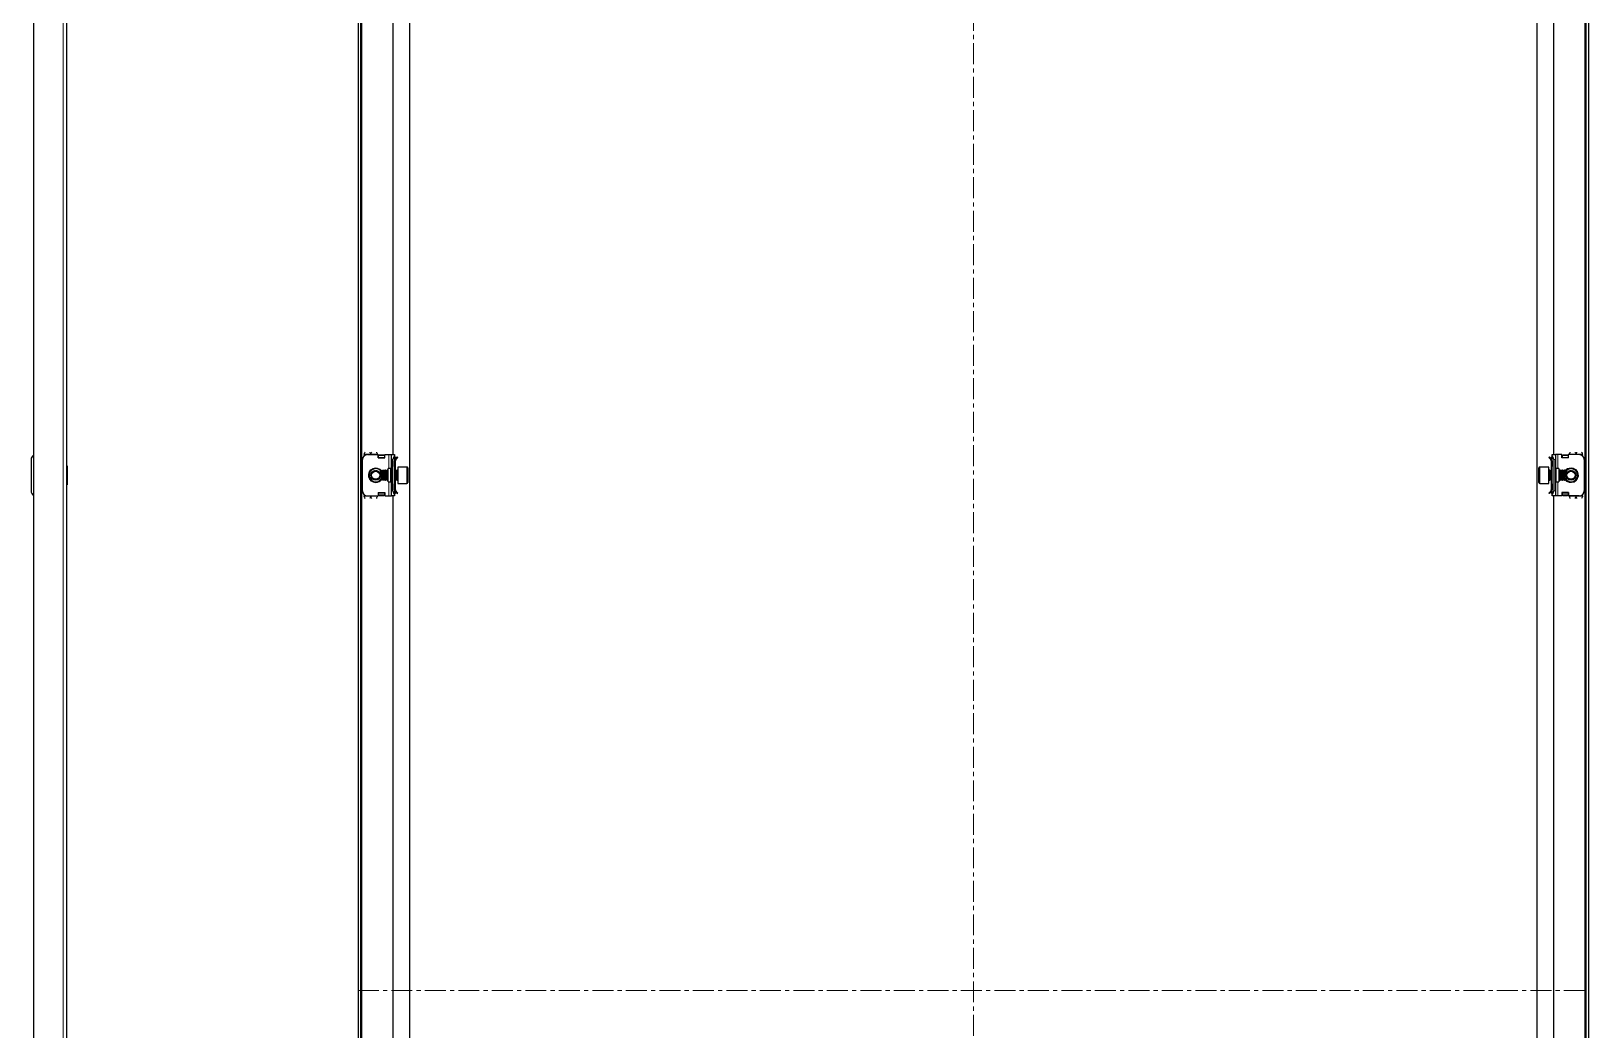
# Model space of a CAD drawing. Header units: millimetres. Extents: x -266 to 1713, y -979 to 1408.
# Drawn here: x 768 to 1713, y 196 to 802 of the extents above; entities that cross this region are included whole.
import ezdxf

# ---------------------------------------------------------------- set-up
doc = ezdxf.new("R2010")
doc.units = ezdxf.units.MM
doc.linetypes.add('CENTERX2', pattern=[20.32, 12.7, -2.54, 2.54, -2.54])
doc.layers.add('FORMAT', color=7, linetype='Continuous')

msp = doc.modelspace()

# ---------------------------------------------------------------- linework, layer by layer
at = {"color": 7, "linetype": 'Continuous', "lineweight": 25}
for p, q in [((769.88, 1300.75), (769.88, -860.25)), ((789.88, 1298.65), (789.88, -858.15)), ((966.84, -860.25), (966.84, 1300.75)), ((968.34, -860.25), (968.34, 1300.75)), ((1711.34, 1300.75), (1711.34, -860.25)), ((1712.84, 1300.75), (1712.84, -860.25)), ((997.84, 1269.75), (997.84, -829.25)), ((1681.84, -829.25), (1681.84, 1269.75)), ((987.84, 1220.25), (987.84, 545.25)), ((1691.84, 545.25), (1691.84, 1220.25)), ((768.38, 542.25), (768.38, 523.25)), ((790.13, 538.54), (789.88, 538.54)), ((790.13, 538.54), (790.13, 537.82)), ((969.34, 523.25), (969.34, 542.25)), ((970.34, 545.5), (970.34, 544.49)), ((972.34, 545.25), (978.84, 545.25)), ((978.34, 545.5), (978.34, 545.25)), ((978.84, 543.25), (978.84, 545.25)), ((979.04, 545.13), (978.84, 545.13)), ((978.84, 543.25), (982.84, 543.25)), ((979.04, 543.25), (979.04, 545.13)), ((979.09, 544.87), (979.59, 545.23)), ((979.59, 544.87), (979.09, 544.52)), ((979.09, 544.52), (979.09, 544.87)), ((979.09, 543.6), (979.09, 544.52)), ((979.09, 543.25), (979.09, 543.6)), ((979.59, 545.23), (979.59, 544.87)), ((979.59, 545.23), (982.09, 545.23)), ((979.59, 544.87), (982.09, 544.87)), ((982.09, 544.87), (982.09, 545.23)), ((982.09, 545.23), (982.59, 544.87)), ((982.59, 544.52), (982.09, 544.87)), ((982.59, 544.87), (982.59, 544.52)), ((982.59, 544.52), (982.59, 543.6)), ((982.59, 543.6), (982.59, 543.25)), ((982.84, 543.25), (982.84, 545.25)), ((982.84, 545.25), (985.34, 545.25)), ((985.34, 545.25), (986.84, 545.25)), ((986.84, 545.25), (988.84, 545.25)), ((986.84, 542.25), (986.84, 545.25)), ((986.84, 523.25), (986.84, 542.25)), ((987.84, 523.25), (987.84, 542.25)), ((988.84, 545.25), (988.84, 544.49)), ((988.84, 544.49), (988.84, 521.01)), ((988.84, 544.16), (989.05, 543.96)), ((989.34, 541.5), (988.84, 541.5)), ((988.84, 538), (988.84, 541.5)), ((989.34, 543.25), (989.34, 542.79)), ((989.34, 538), (989.34, 541.5)), ((989.43, 542.91), (990.4, 543.89)), ((989.78, 542.56), (989.43, 542.91)), ((989.78, 542.56), (990.76, 543.54)), ((990.4, 543.89), (990.76, 543.54)), ((1689.28, 543.89), (1688.93, 543.54)), ((1689.9, 542.56), (1688.93, 543.54)), ((1690.26, 542.91), (1689.28, 543.89)), ((1689.9, 542.56), (1690.26, 542.91)), ((1690.34, 543.25), (1690.34, 542.86)), ((1690.34, 541.5), (1690.84, 541.5)), ((1690.34, 541.5), (1690.34, 538)), ((1690.64, 543.96), (1690.84, 544.16)), ((1690.84, 545.25), (1692.84, 545.25)), ((1690.84, 544.49), (1690.84, 545.25)), ((1690.84, 521.01), (1690.84, 544.49)), ((1690.84, 541.5), (1690.84, 538)), ((1691.84, 542.25), (1691.84, 523.25)), ((1692.84, 545.25), (1692.84, 542.25)), ((1694.34, 545.25), (1692.84, 545.25)), ((1692.84, 542.25), (1692.84, 523.25)), ((1696.84, 545.25), (1694.34, 545.25)), ((1696.84, 543.25), (1696.84, 545.25)), ((1700.84, 543.25), (1696.84, 543.25)), ((1697.09, 544.87), (1697.59, 545.23)), ((1697.59, 544.87), (1697.09, 544.52)), ((1697.09, 544.52), (1697.09, 544.87)), ((1697.09, 543.6), (1697.09, 544.52)), ((1697.09, 543.25), (1697.09, 543.6)), ((1697.59, 545.23), (1697.59, 544.87)), ((1697.59, 545.23), (1700.09, 545.23)), ((1697.59, 544.87), (1700.09, 544.87)), ((1700.09, 544.87), (1700.09, 545.23)), ((1700.09, 545.23), (1700.59, 544.87)), ((1700.59, 544.52), (1700.09, 544.87)), ((1700.59, 544.87), (1700.59, 544.52)), ((1700.59, 544.52), (1700.59, 543.6)), ((1700.59, 543.6), (1700.59, 543.25)), ((1700.64, 545.13), (1700.64, 543.25)), ((1700.84, 545.13), (1700.64, 545.13)), ((1700.84, 543.25), (1700.84, 545.25)), ((1707.34, 545.25), (1700.84, 545.25)), ((1701.34, 545.25), (1701.34, 545.5)), ((1709.34, 544.49), (1709.34, 545.5)), ((1710.34, 542.25), (1710.34, 523.25)), ((790.13, 537.82), (790.13, 526.97)), ((981.4, 535.75), (980.84, 535.2)), ((980.84, 535.2), (980.84, 531.43)), ((980.84, 531.43), (980.84, 530.3)), ((980.84, 530.3), (981.4, 529.75)), ((981.45, 535.75), (981.4, 535.75)), ((981.4, 535.75), (981.4, 531.13)), ((981.4, 531.13), (981.4, 529.75)), ((981.4, 529.75), (981.45, 529.75)), ((981.84, 535.2), (981.45, 535.75)), ((981.45, 535.75), (981.45, 535.28)), ((981.45, 535.28), (981.45, 529.75)), ((981.45, 529.75), (981.84, 530.3)), ((982.23, 535.75), (981.84, 535.2)), ((981.84, 535.2), (981.84, 534.81)), ((981.84, 534.81), (981.84, 530.3)), ((981.84, 530.3), (982.23, 529.75)), ((982.45, 535.75), (982.23, 535.75)), ((982.23, 535.75), (982.23, 535.28)), ((982.23, 535.28), (982.23, 529.75)), ((982.23, 529.75), (982.45, 529.75)), ((982.84, 535.2), (982.45, 535.75)), ((982.45, 535.75), (982.45, 535.28)), ((982.45, 535.28), (982.45, 529.75)), ((982.45, 529.75), (982.84, 530.3)), ((983.23, 535.75), (982.84, 535.2)), ((982.84, 535.2), (982.84, 534.81)), ((982.84, 534.81), (982.84, 530.3)), ((982.84, 530.3), (983.23, 529.75)), ((983.45, 535.75), (983.23, 535.75)), ((983.23, 535.75), (983.23, 535.28)), ((983.23, 535.28), (983.23, 529.75)), ((983.23, 529.75), (983.45, 529.75)), ((983.84, 535.2), (983.45, 535.75)), ((983.45, 535.75), (983.45, 535.28)), ((983.45, 535.28), (983.45, 529.75)), ((983.45, 529.75), (983.84, 530.3)), ((984.23, 535.75), (983.84, 535.2)), ((983.84, 535.2), (983.84, 534.81)), ((983.84, 534.81), (983.84, 530.3)), ((983.84, 530.3), (984.23, 529.75)), ((984.45, 535.75), (984.23, 535.75)), ((984.23, 535.75), (984.23, 535.28)), ((984.23, 535.28), (984.23, 529.75)), ((984.23, 529.75), (984.45, 529.75)), ((984.84, 535.2), (984.45, 535.75)), ((984.45, 535.75), (984.45, 535.28)), ((984.45, 535.28), (984.45, 529.75)), ((984.45, 529.75), (984.84, 530.3)), ((986.34, 536.75), (984.84, 536.75)), ((984.84, 528.75), (984.84, 536.75)), ((989.34, 538), (988.84, 538)), ((989.23, 535.75), (988.84, 535.2)), ((988.84, 530.3), (989.23, 529.75)), ((989.45, 535.75), (989.23, 535.75)), ((989.23, 535.75), (989.23, 535.28)), ((989.23, 535.28), (989.23, 529.75)), ((989.23, 529.75), (989.45, 529.75)), ((989.34, 535.75), (989.34, 538)), ((989.34, 527.5), (989.34, 529.75)), ((989.84, 535.2), (989.45, 535.75)), ((989.45, 535.75), (989.45, 535.28)), ((989.45, 535.28), (989.45, 529.75)), ((989.45, 529.75), (989.84, 530.3)), ((990.23, 535.75), (989.84, 535.2)), ((989.84, 535.2), (989.84, 534.81)), ((989.84, 534.81), (989.84, 530.3)), ((989.84, 530.3), (990.23, 529.75)), ((990.59, 535.75), (990.23, 535.75)), ((990.23, 535.75), (990.23, 535.28)), ((990.23, 535.28), (990.23, 529.75)), ((990.23, 529.75), (990.59, 529.75)), ((996.24, 537.75), (990.84, 537.75)), ((990.84, 537.75), (990.84, 530.06)), ((990.84, 530.06), (990.84, 527.75)), ((996.84, 537.15), (996.84, 530.38)), ((996.84, 530.38), (996.84, 528.35)), ((1682.84, 528.35), (1682.84, 537.15)), ((1688.84, 537.75), (1683.44, 537.75)), ((1688.84, 527.75), (1688.84, 537.75)), ((1689.45, 535.75), (1689.09, 535.75)), ((1689.09, 529.75), (1689.45, 529.75)), ((1689.84, 535.2), (1689.45, 535.75)), ((1689.45, 535.28), (1689.45, 535.75)), ((1689.45, 529.75), (1689.45, 535.28)), ((1689.45, 529.75), (1689.84, 530.3)), ((1690.23, 535.75), (1689.84, 535.2)), ((1689.84, 534.81), (1689.84, 535.2)), ((1689.84, 530.3), (1689.84, 534.81)), ((1689.84, 530.3), (1690.23, 529.75)), ((1690.45, 535.75), (1690.23, 535.75)), ((1690.23, 535.28), (1690.23, 535.75)), ((1690.23, 529.75), (1690.23, 535.28)), ((1690.23, 529.75), (1690.45, 529.75)), ((1690.84, 538), (1690.34, 538)), ((1690.34, 538), (1690.34, 535.75)), ((1690.34, 529.75), (1690.34, 527.5)), ((1690.84, 535.2), (1690.45, 535.75)), ((1690.45, 535.28), (1690.45, 535.75)), ((1690.45, 529.75), (1690.45, 535.28)), ((1690.45, 529.75), (1690.84, 530.3)), ((1694.84, 536.75), (1693.34, 536.75)), ((1694.84, 536.75), (1694.84, 528.75)), ((1695.23, 535.75), (1694.84, 535.2)), ((1694.84, 530.3), (1695.23, 529.75)), ((1695.45, 535.75), (1695.23, 535.75)), ((1695.23, 535.28), (1695.23, 535.75)), ((1695.23, 529.75), (1695.23, 535.28)), ((1695.23, 529.75), (1695.45, 529.75)), ((1695.84, 535.2), (1695.45, 535.75)), ((1695.45, 535.28), (1695.45, 535.75)), ((1695.45, 529.75), (1695.45, 535.28)), ((1695.45, 529.75), (1695.84, 530.3)), ((1696.23, 535.75), (1695.84, 535.2)), ((1695.84, 534.81), (1695.84, 535.2)), ((1695.84, 530.3), (1695.84, 534.81)), ((1695.84, 530.3), (1696.23, 529.75)), ((1696.45, 535.75), (1696.23, 535.75)), ((1696.23, 535.28), (1696.23, 535.75)), ((1696.23, 529.75), (1696.23, 535.28)), ((1696.23, 529.75), (1696.45, 529.75)), ((1696.84, 535.2), (1696.45, 535.75)), ((1696.45, 535.28), (1696.45, 535.75)), ((1696.45, 529.75), (1696.45, 535.28)), ((1696.45, 529.75), (1696.84, 530.3)), ((1697.23, 535.75), (1696.84, 535.2)), ((1696.84, 534.81), (1696.84, 535.2)), ((1696.84, 530.3), (1696.84, 534.81)), ((1696.84, 530.3), (1697.23, 529.75)), ((1697.45, 535.75), (1697.23, 535.75)), ((1697.23, 535.28), (1697.23, 535.75)), ((1697.23, 529.75), (1697.23, 535.28)), ((1697.23, 529.75), (1697.45, 529.75)), ((1697.84, 535.2), (1697.45, 535.75)), ((1697.45, 535.28), (1697.45, 535.75)), ((1697.45, 529.75), (1697.45, 535.28)), ((1697.45, 529.75), (1697.84, 530.3)), ((1698.23, 535.75), (1697.84, 535.2)), ((1697.84, 534.81), (1697.84, 535.2)), ((1697.84, 530.3), (1697.84, 534.81)), ((1697.84, 530.3), (1698.23, 529.75)), ((1698.29, 535.75), (1698.23, 535.75)), ((1698.23, 535.28), (1698.23, 535.75)), ((1698.23, 529.75), (1698.23, 535.28)), ((1698.23, 529.75), (1698.29, 529.75)), ((1698.84, 535.2), (1698.29, 535.75)), ((1698.29, 529.75), (1698.29, 535.75)), ((1698.29, 529.75), (1698.84, 530.3)), ((1698.84, 530.3), (1698.84, 535.2)), ((789.88, 526.97), (790.13, 526.97)), ((970.34, 521.01), (970.34, 520)), ((972.34, 520.25), (978.84, 520.25)), ((978.34, 520.25), (978.34, 520)), ((978.84, 522.25), (978.84, 520.25)), ((978.84, 522.25), (982.84, 522.25)), ((978.84, 520.37), (979.04, 520.37)), ((979.04, 520.37), (979.04, 522.25)), ((979.09, 521.9), (979.09, 522.25)), ((979.09, 520.98), (979.09, 521.9)), ((979.09, 520.63), (979.09, 520.98)), ((979.09, 520.98), (979.59, 520.63)), ((979.59, 520.28), (979.09, 520.63)), ((979.59, 520.63), (979.59, 520.28)), ((982.09, 520.63), (979.59, 520.63)), ((982.09, 520.28), (979.59, 520.28)), ((982.09, 520.63), (982.59, 520.98)), ((982.09, 520.28), (982.09, 520.63)), ((982.59, 520.63), (982.09, 520.28)), ((982.59, 522.25), (982.59, 521.9)), ((982.59, 521.9), (982.59, 520.98)), ((982.59, 520.98), (982.59, 520.63)), ((982.84, 522.25), (982.84, 520.25)), ((982.84, 520.25), (985.34, 520.25)), ((984.84, 528.75), (986.34, 528.75)), ((985.34, 520.25), (986.84, 520.25)), ((986.84, 520.25), (986.84, 523.25)), ((988.84, 520.25), (986.84, 520.25)), ((987.84, 520.25), (987.84, -79.75)), ((988.84, 527.5), (989.34, 527.5)), ((988.84, 524), (988.84, 527.5)), ((989.34, 524), (988.84, 524)), ((989.05, 521.54), (988.84, 521.34)), ((988.84, 521.01), (988.84, 520.25)), ((989.34, 524), (989.34, 527.5)), ((989.34, 522.25), (989.34, 522.64)), ((989.78, 522.94), (989.43, 522.59)), ((989.43, 522.59), (990.4, 521.61)), ((989.78, 522.94), (990.76, 521.96)), ((990.4, 521.61), (990.76, 521.96)), ((990.84, 527.75), (996.24, 527.75)), ((1683.44, 527.75), (1688.84, 527.75)), ((1689.9, 522.94), (1688.93, 521.96)), ((1689.28, 521.61), (1688.93, 521.96)), ((1690.26, 522.59), (1689.28, 521.61)), ((1689.9, 522.94), (1690.26, 522.59)), ((1690.34, 527.5), (1690.84, 527.5)), ((1690.34, 527.5), (1690.34, 524)), ((1690.34, 524), (1690.84, 524)), ((1690.34, 522.25), (1690.34, 522.71)), ((1690.84, 521.34), (1690.64, 521.54)), ((1690.84, 527.5), (1690.84, 524)), ((1690.84, 520.25), (1690.84, 521.01)), ((1692.84, 520.25), (1690.84, 520.25)), ((1691.84, -79.75), (1691.84, 520.25)), ((1692.84, 523.25), (1692.84, 520.25)), ((1694.34, 520.25), (1692.84, 520.25)), ((1693.34, 528.75), (1694.84, 528.75)), ((1696.84, 520.25), (1694.34, 520.25)), ((1700.84, 522.25), (1696.84, 522.25)), ((1696.84, 522.25), (1696.84, 520.25)), ((1697.09, 521.9), (1697.09, 522.25)), ((1697.09, 520.98), (1697.09, 521.9)), ((1697.09, 520.98), (1697.59, 520.63)), ((1697.09, 520.63), (1697.09, 520.98)), ((1697.59, 520.28), (1697.09, 520.63)), ((1700.09, 520.63), (1697.59, 520.63)), ((1697.59, 520.63), (1697.59, 520.28)), ((1700.09, 520.28), (1697.59, 520.28)), ((1700.09, 520.63), (1700.59, 520.98)), ((1700.09, 520.28), (1700.09, 520.63)), ((1700.59, 520.63), (1700.09, 520.28)), ((1700.59, 522.25), (1700.59, 521.9)), ((1700.59, 521.9), (1700.59, 520.98)), ((1700.59, 520.98), (1700.59, 520.63)), ((1700.64, 522.25), (1700.64, 520.37)), ((1700.64, 520.37), (1700.84, 520.37)), ((1700.84, 522.25), (1700.84, 520.25)), ((1707.34, 520.25), (1700.84, 520.25)), ((1701.34, 520), (1701.34, 520.25)), ((1709.34, 520), (1709.34, 521.01))]:
    msp.add_line(p, q, dxfattribs=at)
at = {"color": 8, "linetype": 'Continuous', "lineweight": 18}
for p, q in [((787.78, 1300.75), (787.78, -860.25)), ((968.94, -858.15), (968.94, 1298.65)), ((1710.74, 1298.65), (1710.74, -858.15)), ((970.34, 545.5), (974.34, 545.5)), ((974.34, 545.5), (978.34, 545.5)), ((982.59, 543.6), (979.09, 543.6)), ((985.34, 536.75), (985.34, 545.25)), ((987.84, 542.25), (986.84, 542.25)), ((988.84, 543.75), (989.05, 543.96)), ((988.84, 543.25), (989.34, 543.25)), ((1690.84, 543.25), (1690.34, 543.25)), ((1690.84, 543.75), (1690.64, 543.96)), ((1692.84, 542.25), (1691.84, 542.25)), ((1694.34, 545.25), (1694.34, 536.75)), ((1700.59, 543.6), (1697.09, 543.6)), ((1701.34, 545.5), (1705.34, 545.5)), ((1709.34, 545.5), (1705.34, 545.5)), ((986.34, 528.75), (986.34, 536.75)), ((990.59, 529.75), (990.59, 535.75)), ((996.24, 530.06), (996.24, 537.75)), ((996.24, 527.75), (996.24, 530.06)), ((1683.44, 537.75), (1683.44, 527.75)), ((1689.09, 535.75), (1689.09, 531.13)), ((1689.09, 531.13), (1689.09, 529.75)), ((1693.34, 536.75), (1693.34, 528.75)), ((970.34, 520), (974.34, 520)), ((978.34, 520), (974.34, 520)), ((979.09, 521.9), (982.59, 521.9)), ((985.34, 520.25), (985.34, 528.75)), ((986.84, 523.25), (987.84, 523.25)), ((988.84, 522.25), (989.34, 522.25)), ((988.84, 521.75), (989.05, 521.54)), ((1690.84, 522.25), (1690.34, 522.25)), ((1690.84, 521.75), (1690.64, 521.54)), ((1691.84, 523.25), (1692.84, 523.25)), ((1694.34, 528.75), (1694.34, 520.25)), ((1697.09, 521.9), (1700.59, 521.9)), ((1705.34, 520), (1701.34, 520)), ((1709.34, 520), (1705.34, 520))]:
    msp.add_line(p, q, dxfattribs=at)
at = {"color": 7, "linetype": 'Continuous', "lineweight": 25}
for centre, radius in [((977.34, 532.75), 3), ((977.34, 532.75), 2.76), ((977.34, 532.75), 2.45), ((1702.34, 532.75), 3), ((1702.34, 532.75), 2.76), ((1702.34, 532.75), 2.45)]:
    msp.add_circle(centre, radius, dxfattribs=at)
for centre, radius, start, end in [((771.38, 542.25), 3, 120, 180), ((972.34, 542.25), 3, 90, 180), ((990.84, 542.25), 3, 131.81031, 180), ((988.34, 543.25), 1, 360, 45), ((1691.34, 543.25), 1, 135, 180), ((1688.84, 542.25), 3, 360, 48.18969), ((1707.34, 542.25), 3, 360, 90), ((977.34, 532.75), 4, 90, 331.04498), ((977.34, 532.75), 4, 28.95502, 90), ((986.34, 537.25), 0.5, 270, 0), ((990.59, 536), 0.25, 270, 0), ((990.59, 529.5), 0.25, 360, 90), ((996.24, 537.15), 0.6, 0, 90), ((1683.44, 537.15), 0.6, 90, 180), ((1689.09, 536), 0.25, 180, 270), ((1689.09, 529.5), 0.25, 90, 180), ((1693.34, 537.25), 0.5, 180, 270), ((1702.34, 532.75), 4, 270, 151.04498), ((1702.34, 532.75), 4, 208.95502, 270), ((771.38, 523.25), 3, 180, 240), ((972.34, 523.25), 3, 180, 270), ((986.34, 528.25), 0.5, 360, 90), ((990.84, 523.25), 3, 180, 228.18969), ((988.34, 522.25), 1, 315, 360), ((996.24, 528.35), 0.6, 270, 360), ((1683.44, 528.35), 0.6, 180, 270), ((1691.34, 522.25), 1, 180, 225), ((1688.84, 523.25), 3, 311.81031, 360), ((1693.34, 528.25), 0.5, 90, 180), ((1707.34, 523.25), 3, 270, 360)]:
    msp.add_arc(centre, radius, start, end, dxfattribs=at)
at = {"color": 8, "linetype": 'Continuous', "lineweight": 18}
for centre, start, end in [((977.34, 532.75), 35.46217, 270), ((977.34, 532.75), 270, 324.53783), ((1702.34, 532.75), 215.46217, 90), ((1702.34, 532.75), 90, 144.53783)]:
    msp.add_arc(centre, 4.5, start, end, dxfattribs=at)
at = {"color": 7, "linetype": 'Continuous', "lineweight": 25}
for points, knots in [([(970.34, 545.5), (970.44, 545.74), (970.63, 546.23), (970.82, 546.63), (970.91, 546.82)], [0, 0, 0, 0, 0.5020654, 1, 1, 1, 1]), ([(973.77, 546.81), (973.85, 546.66), (974.02, 546.31), (974.22, 545.82), (974.33, 545.54), (974.34, 545.5)], [0, 0, 0, 0, 0.415483, 0.917152, 1, 1, 1, 1]), ([(974.34, 545.5), (974.44, 545.74), (974.63, 546.23), (974.82, 546.63), (974.91, 546.82)], [0, 0, 0, 0, 0.502065, 1, 1, 1, 1]), ([(977.77, 546.81), (977.85, 546.66), (978.02, 546.31), (978.22, 545.82), (978.33, 545.54), (978.34, 545.5)], [0, 0, 0, 0, 0.415483, 0.917152, 1, 1, 1, 1]), ([(989.43, 542.91), (989.28, 542.73), (988.97, 542.35), (988.85, 541.82), (988.84, 541.54), (988.84, 541.5)], [0, 0, 0, 0, 0.461863, 0.923726, 1, 1, 1, 1]), ([(989.78, 542.56), (989.66, 542.41), (989.48, 542.18), (989.36, 541.8), (989.35, 541.6), (989.34, 541.5)], [0, 0, 0, 0, 0.485042, 0.738404, 1, 1, 1, 1]), ([(1690.34, 541.5), (1690.32, 541.69), (1690.29, 541.98), (1690.11, 542.33), (1689.97, 542.48), (1689.9, 542.56)], [0, 0, 0, 0, 0.485042, 0.738404, 1, 1, 1, 1]), ([(1690.84, 541.5), (1690.82, 541.74), (1690.77, 542.23), (1690.48, 542.68), (1690.28, 542.89), (1690.26, 542.91)], [0, 0, 0, 0, 0.461863, 0.923726, 1, 1, 1, 1]), ([(1701.34, 545.5), (1701.44, 545.74), (1701.63, 546.23), (1701.82, 546.63), (1701.91, 546.82)], [0, 0, 0, 0, 0.502065, 1, 1, 1, 1]), ([(1704.77, 546.81), (1704.85, 546.66), (1705.02, 546.31), (1705.22, 545.82), (1705.33, 545.54), (1705.34, 545.5)], [0, 0, 0, 0, 0.415483, 0.917152, 1, 1, 1, 1]), ([(1705.34, 545.5), (1705.44, 545.74), (1705.63, 546.23), (1705.82, 546.63), (1705.91, 546.82)], [0, 0, 0, 0, 0.502065, 1, 1, 1, 1]), ([(1708.77, 546.81), (1708.85, 546.66), (1709.02, 546.31), (1709.22, 545.82), (1709.33, 545.54), (1709.34, 545.5)], [0, 0, 0, 0, 0.415483, 0.917152, 1, 1, 1, 1]), ([(970.91, 518.69), (970.84, 518.85), (970.66, 519.19), (970.47, 519.68), (970.36, 519.96), (970.34, 520)], [0, 0, 0, 0, 0.415483, 0.917152, 1, 1, 1, 1]), ([(974.34, 520), (974.25, 519.76), (974.06, 519.27), (973.87, 518.87), (973.77, 518.68)], [0, 0, 0, 0, 0.502065, 1, 1, 1, 1]), ([(974.91, 518.69), (974.84, 518.85), (974.66, 519.19), (974.47, 519.68), (974.36, 519.96), (974.34, 520)], [0, 0, 0, 0, 0.415483, 0.917152, 1, 1, 1, 1]), ([(978.34, 520), (978.25, 519.76), (978.06, 519.27), (977.87, 518.87), (977.77, 518.68)], [0, 0, 0, 0, 0.502065, 1, 1, 1, 1]), ([(988.84, 524), (988.87, 523.76), (988.92, 523.28), (989.21, 522.82), (989.4, 522.61), (989.43, 522.59)], [0, 0, 0, 0, 0.461863, 0.923726, 1, 1, 1, 1]), ([(989.34, 524), (989.36, 523.81), (989.4, 523.52), (989.58, 523.17), (989.71, 523.02), (989.78, 522.94)], [0, 0, 0, 0, 0.485042, 0.738404, 1, 1, 1, 1]), ([(1689.9, 522.94), (1690.02, 523.09), (1690.21, 523.32), (1690.32, 523.7), (1690.34, 523.9), (1690.34, 524)], [0, 0, 0, 0, 0.485042, 0.738404, 1, 1, 1, 1]), ([(1690.26, 522.59), (1690.41, 522.78), (1690.72, 523.15), (1690.84, 523.68), (1690.84, 523.96), (1690.84, 524)], [0, 0, 0, 0, 0.461863, 0.923726, 1, 1, 1, 1]), ([(1701.91, 518.69), (1701.84, 518.85), (1701.66, 519.19), (1701.47, 519.68), (1701.36, 519.96), (1701.34, 520)], [0, 0, 0, 0, 0.415483, 0.917152, 1, 1, 1, 1]), ([(1705.34, 520), (1705.25, 519.76), (1705.06, 519.27), (1704.87, 518.87), (1704.77, 518.68)], [0, 0, 0, 0, 0.502065, 1, 1, 1, 1]), ([(1705.91, 518.69), (1705.84, 518.85), (1705.66, 519.19), (1705.47, 519.68), (1705.36, 519.96), (1705.34, 520)], [0, 0, 0, 0, 0.415483, 0.917152, 1, 1, 1, 1]), ([(1709.34, 520), (1709.25, 519.76), (1709.06, 519.27), (1708.87, 518.87), (1708.77, 518.68)], [0, 0, 0, 0, 0.502065, 1, 1, 1, 1])]:
    msp.add_open_spline(points, degree=3, knots=knots, dxfattribs=at)
at = {"layer": 'FORMAT', "linetype": 'CENTERX2', "lineweight": 18}
for p, q in [((1339.84, 1302.75), (1339.84, -862.25)), ((966.54, 220.25), (1713.14, 220.25))]:
    msp.add_line(p, q, dxfattribs=at)

doc.saveas('drawing.dxf')
